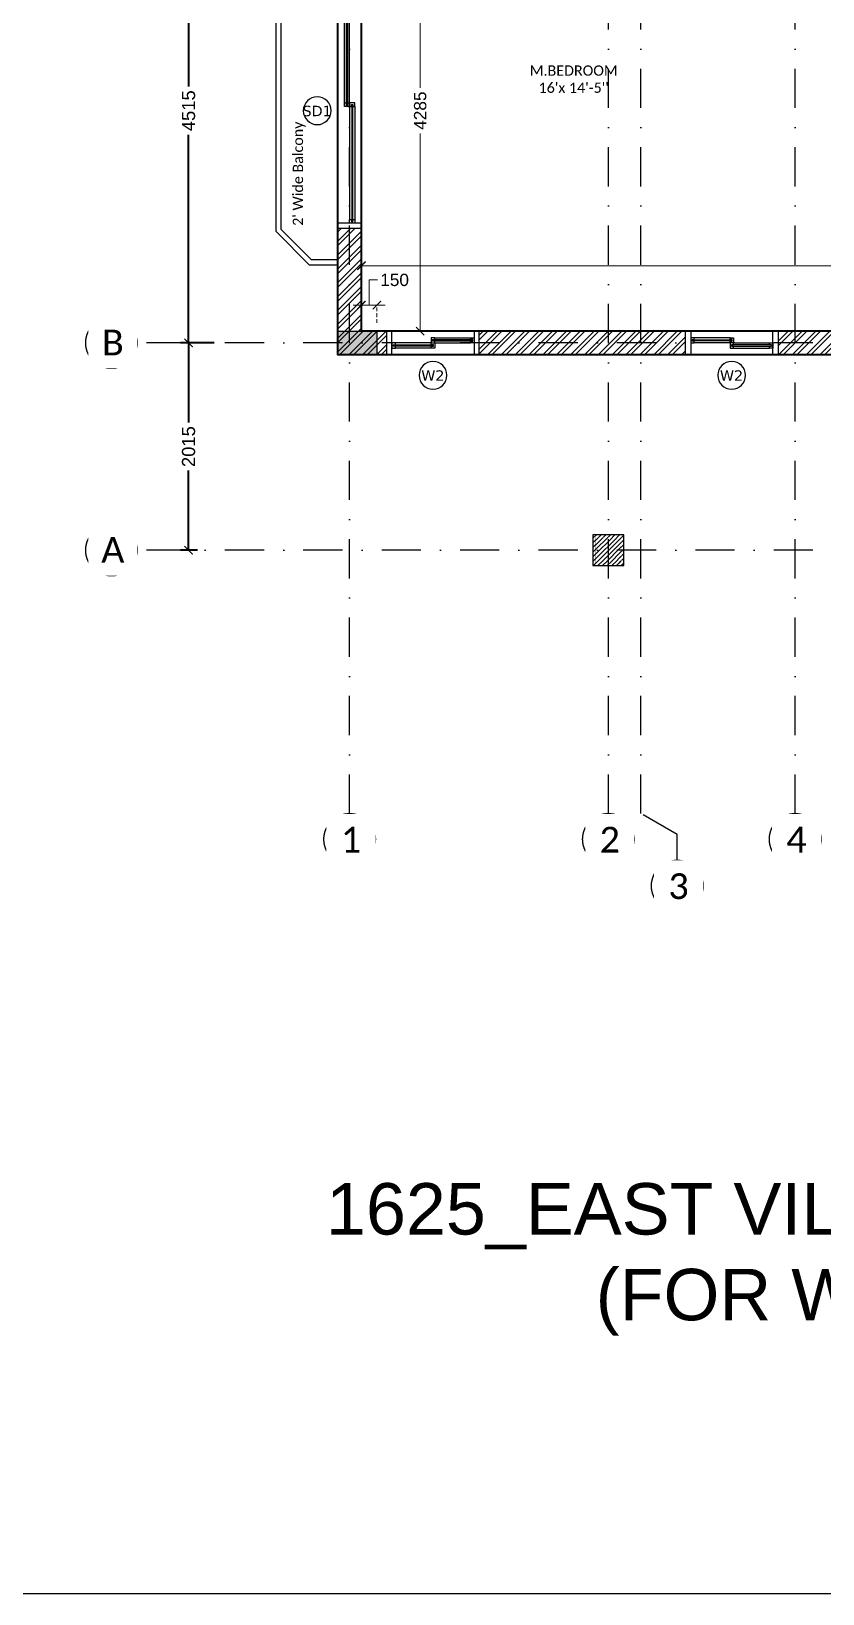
# Model space of a CAD drawing. Header units: millimetres. Extents: x -10000 to 124200, y -12045 to 23620.
# Drawn here: x 97671 to 105364, y -12045 to 3145 of the extents above; entities that cross this region are included whole.
import ezdxf
from ezdxf.enums import TextEntityAlignment as Align

# ---------------------------------------------------------------- set-up
doc = ezdxf.new("R2010")
doc.units = ezdxf.units.MM
doc.header["$LTSCALE"] = 150
doc.set_wipeout_variables(frame=1)
for name, pattern in [('1625E_Grid$0$DASHDOTX2', [50.8, 25.4, -12.7, 0, -12.7]), ('3BHK-W(SB)$0$HIDDEN', [0.375, 0.25, -0.125]), ('HIDDENX2', [19.05, 12.7, -6.35])]:
    doc.linetypes.add(name, pattern=pattern)
for name, color, linetype in [('1625_East Villa$0$ad-Elevation 10', 8, 'Continuous'), ('1625_East Villa$0$ad-Glass Sectionline', 140, 'Continuous'), ('1625_East Villa$0$ad-MS Columns', 1, 'Continuous'), ('1625_East Villa$0$ad-Railing', 6, 'Continuous'), ('1625_East Villa$0$ad-Text main', 7, 'Continuous'), ('1625_East Villa$0$ad-Text Main_Door&window Label', 7, 'Continuous'), ('1625_East Villa$0$ad-Wall', 240, 'Continuous'), ('1625_East Villa$0$ad-Wall hatch', 8, 'Continuous'), ('1625E_Columns$0$ad-Column', 3, 'Continuous'), ('1625E_Columns$0$ad-Column Hatch', 125, 'Continuous'), ('1625E_Columns$0$ad-RCC', 3, 'Continuous'), ('1625E_Columns$0$ad-RCC Hatch', 125, 'Continuous'), ('1625E_Grid$0$ad-Grid', 8, '1625E_Grid$0$DASHDOTX2'), ('1625E_Grid$0$ad-Text main', 7, 'Continuous'), ('ad-Text', 7, 'Continuous')]:
    doc.layers.add(name, color=color, linetype=linetype)
doc.layers.add('1625E_Grid$0$ad-Dimension', color=7, linetype='Continuous', lineweight=0, true_color=0x0000f9)
doc.layers.add('ad-Dimension', color=6, linetype='Continuous', lineweight=0)
doc.layers.add('ad-Framing', color=4, linetype='Continuous', lineweight=35)
doc.styles.add('1625_East Villa$0$6 U T S R N_Typical Floor Plan$0$3BHK-E(NB)$0$grid_text', font='verdana.ttf', dxfattribs={"width": 0.9})
doc.styles.add('1625_East Villa$0$Standard', font='calibril.ttf')
doc.styles.add('1625E_Grid$0$Standard', font='arial.ttf')
doc.styles.add('ROMANS-TITLE', font='arial.ttf', dxfattribs={"width": 0.8})
doc.styles.get("Standard").update_dxf_attribs({"font": 'arial.ttf'})
doc.dimstyles.new('1625E_Grid$0$A-75-DIM-INT (Framing)', dxfattribs={"dimscale": 100, "dimtxt": 1.6, "dimasz": 1, "dimexe": 1, "dimexo": 1, "dimgap": 0.5, "dimtad": 0, "dimdec": 0, "dimdsep": 46, "dimtxsty": '1625E_Grid$0$Standard', "dimblk": '1625E_Grid$0$_ArchTick', "dimcen": 0.025, "dimclrd": 5, "dimclre": 5, "dimclrt": 256, "dimazin": 2, "dimtfac": 1, "dimtdec": 0, "dimtmove": 1, "dimatfit": 0, "dimldrblk": '1625E_Grid$0$_ArchTick', "dimfxl": 1, "dimfxlon": 1, "dimtfill": 1, "dimtolj": 1, "dimtzin": 0, "dimarcsym": 0})
doc.dimstyles.new('A-75-DIM-INT (Framing)', dxfattribs={"dimscale": 100, "dimtxt": 1.5, "dimasz": 1, "dimexe": 0, "dimexo": 0, "dimgap": 0.5, "dimtad": 0, "dimdec": 0, "dimdsep": 46, "dimtxsty": 'ROMANS-TITLE', "dimblk": 'ARCHTICK', "dimcen": 0.025, "dimclrd": 5, "dimclre": 5, "dimclrt": 256, "dimazin": 2, "dimtfac": 1, "dimtdec": 0, "dimtmove": 1, "dimatfit": 0, "dimldrblk": 'ARCHTICK', "dimfxl": 1, "dimtfill": 1, "dimtolj": 1, "dimtzin": 0, "dimarcsym": 0})

# ---------------------------------------------------------------- blocks, each defined once
blk = doc.blocks.new('1625_East Villa$0$6 U T S R N_Typical Floor Plan$0$ad_Window Tag')
blk.add_circle((0, 0), 150)
at = {"style": '1625_East Villa$0$6 U T S R N_Typical Floor Plan$0$3BHK-E(NB)$0$grid_text', "width": 0.9}
blk.add_attdef('D1', text='', height=125, dxfattribs=at).set_placement((0, 0), align=Align.MIDDLE_CENTER)
blk = doc.blocks.new('1625_East Villa$0$zw$3849')
at = {"layer": '1625_East Villa$0$ad-Text Main_Door&window Label'}
ref = blk.add_blockref('1625_East Villa$0$6 U T S R N_Typical Floor Plan$0$ad_Window Tag', (925, -200), dxfattribs=dict(at, xscale=-0.9, yscale=0.9, zscale=0.9))
ref.add_attrib('D1', 'W2', dxfattribs={"height": 101.2, "rotation": 1800, "style": '1625_East Villa$0$6 U T S R N_Typical Floor Plan$0$3BHK-E(NB)$0$grid_text'}).set_placement((924, -202), align=Align.MIDDLE_CENTER)
ref = blk.add_blockref('1625_East Villa$0$6 U T S R N_Typical Floor Plan$0$ad_Window Tag', (3828, -200), dxfattribs=dict(at, xscale=-0.9, yscale=0.9, zscale=0.9))
ref.add_attrib('D1', 'W2', dxfattribs={"height": 101.2, "rotation": 1800, "style": '1625_East Villa$0$6 U T S R N_Typical Floor Plan$0$3BHK-E(NB)$0$grid_text'}).set_placement((3827, -202), align=Align.MIDDLE_CENTER)
at = {"layer": '1625_East Villa$0$ad-Text main', "insert": (-375, 2372), "char_height": 100, "width": 2237.11, "attachment_point": 5, "rotation": 90, "style": '1625_East Villa$0$Standard', "bg_fill": 2}
blk.add_mtext("\\pxqd;2' Wide Balcony", dxfattribs=at)
at = {"layer": '1625_East Villa$0$ad-Text main', "insert": (2293, 2679), "char_height": 100, "width": 1424.19, "attachment_point": 5, "style": '1625_East Villa$0$Standard', "bg_fill": 2}
blk.add_mtext("M.BEDROOM^J16'x 14'-5''", dxfattribs=at)
at = {"layer": '1625_East Villa$0$ad-Text Main_Door&window Label'}
ref = blk.add_blockref('1625_East Villa$0$6 U T S R N_Typical Floor Plan$0$ad_Window Tag', (-200, 2372), dxfattribs=dict(at, xscale=-0.9, yscale=0.9, zscale=0.9))
ref.add_attrib('D1', 'SD1', dxfattribs={"height": 101.2, "rotation": 1800, "style": '1625_East Villa$0$6 U T S R N_Typical Floor Plan$0$3BHK-E(NB)$0$grid_text'}).set_placement((-201, 2370), align=Align.MIDDLE_CENTER)
blk = doc.blocks.new('1625_East Villa$0$$ZCDB_AUDIT_GENERATED_C77D')
blk.add_wipeout([(0, 230), (2400, 230), (2400, 0), (0, 0)]).dxf.layer = '1625_East Villa$0$ad-Elevation 10'
at = {"layer": '1625_East Villa$0$ad-Elevation 10'}
for points in [[(2400, 230), (0, 230)], [(2400, 0), (0, 0)]]:
    blk.add_lwpolyline(points, dxfattribs=at)
for points in [[(50, 0), (50, 230), (0, 230), (0, 0)], [(1217.5, 133), (1217.5, 115), (1182.5, 115), (1182.5, 165), (1217.5, 165), (1217.5, 147), (1195.5, 147), (1195.5, 133)], [(2315, 133), (2315, 115), (2350, 115), (2350, 165), (2315, 165), (2315, 147), (2337, 147), (2337, 133)], [(2350, 0), (2400, 0), (2400, 230), (2350, 230)], [(85, 83), (85, 65), (50, 65), (50, 115), (85, 115), (85, 97), (63, 97), (63, 83)], [(1182.5, 83), (1182.5, 65), (1217.5, 65), (1217.5, 115), (1182.5, 115), (1182.5, 97), (1204.5, 97), (1204.5, 83)]]:
    blk.add_lwpolyline(points, close=True, dxfattribs=at)
at = {"layer": '1625_East Villa$0$ad-Glass Sectionline'}
for points in [[(1217.5, 165), (2315, 165)], [(1182.5, 115), (85, 115)], [(1182.5, 65), (85, 65)], [(1217.5, 115), (2315, 115)]]:
    blk.add_lwpolyline(points, dxfattribs=at)
for points in [[(1200, 95), (65, 95), (65, 85), (1200, 85)], [(1200, 145), (2335, 145), (2335, 135), (1200, 135)]]:
    blk.add_lwpolyline(points, close=True, dxfattribs=at)
blk = doc.blocks.new('*U131')
blk.add_blockref('1625_East Villa$0$$ZCDB_AUDIT_GENERATED_C77D', (0, 0))
blk = doc.blocks.new('1625_East Villa$0$$ZCDB_AUDIT_GENERATED_C7DC')
blk.add_wipeout([(0, 230), (900, 230), (900, 0), (0, 0)]).dxf.layer = '1625_East Villa$0$ad-Elevation 10'
at = {"layer": '1625_East Villa$0$ad-Elevation 10'}
for points in [[(900, 230), (0, 230)], [(900, 0), (0, 0)]]:
    blk.add_lwpolyline(points, dxfattribs=at)
for points in [[(50, 0), (50, 230), (0, 230), (0, 0)], [(467.5, 133), (467.5, 115), (432.5, 115), (432.5, 165), (467.5, 165), (467.5, 147), (445.5, 147), (445.5, 133)], [(815, 133), (815, 115), (850, 115), (850, 165), (815, 165), (815, 147), (837, 147), (837, 133)], [(850, 0), (900, 0), (900, 230), (850, 230)], [(85, 83), (85, 65), (50, 65), (50, 115), (85, 115), (85, 97), (63, 97), (63, 83)], [(432.5, 83), (432.5, 65), (467.5, 65), (467.5, 115), (432.5, 115), (432.5, 97), (454.5, 97), (454.5, 83)]]:
    blk.add_lwpolyline(points, close=True, dxfattribs=at)
at = {"layer": '1625_East Villa$0$ad-Glass Sectionline'}
for points in [[(467.5, 165), (815, 165)], [(432.5, 115), (85, 115)], [(432.5, 65), (85, 65)], [(467.5, 115), (815, 115)]]:
    blk.add_lwpolyline(points, dxfattribs=at)
for points in [[(450, 95), (65, 95), (65, 85), (450, 85)], [(450, 145), (835, 145), (835, 135), (450, 135)]]:
    blk.add_lwpolyline(points, close=True, dxfattribs=at)
blk = doc.blocks.new('*U130')
blk.add_blockref('1625_East Villa$0$$ZCDB_AUDIT_GENERATED_C7DC', (0, 0))
blk = doc.blocks.new('1625_East Villa$0$zw$42B5')
at = {"layer": '1625_East Villa$0$ad-Wall hatch', "transparency": 33554610}
h = blk.add_hatch(dxfattribs=at)
h.set_pattern_fill('ANSI32', color=256, scale=10)
h.set_pattern_definition([(45, (-1040635.14, 674820.02), (-67.351921, 67.351921), []), (45, (-1040590.24, 674820.02), (-67.351921, 67.351921), [])])
h.paths.add_polyline_path([(12120, 13620), (12120, 10220), (11890, 10220), (11890, 13390), (7240, 13390), (7240, 8645), (4245, 8645), (4245, 8875), (4445, 8875), (4445, 9370), (4560, 9370), (4560, 8760), (7010, 8760), (7010, 10500), (6360, 10500), (6360, 10615), (7010, 10615), (7010, 13390), (4560, 13390), (4560, 10615), (5560, 10615), (5560, 10500), (4445, 10500), (4445, 13390), (230, 13390), (230, 8875), (3345, 8875), (3345, 8645), (3060, 8645), (3060, 4745), (3345, 4745), (3345, 4515), (230, 4515), (230, 230), (4995, 230), (4995, 3130), (6060, 3130), (6060, 3015), (5110, 3015), (5110, 230), (8310, 230), (8310, 3015), (6860, 3015), (6860, 3130), (8310, 3130), (8310, 4630), (5110, 4630), (5110, 3930), (4995, 3930), (4995, 4515), (4245, 4515), (4245, 4745), (8540, 4745), (8540, 230), (9240, 230), (9240, 0), (0, 0), (0, 4745), (2830, 4745), (2830, 8645), (0, 8645), (0, 13620)])
at = {"layer": '1625_East Villa$0$ad-Railing'}
for points in [[(0, 872), (-275, 872), (-600, 1198), (-600, 3547), (-275, 3872), (0, 3872)], [(0, 922), (-254, 922), (-550, 1218), (-550, 3527), (-254, 3822), (0, 3822)]]:
    blk.add_lwpolyline(points, dxfattribs=at)
for name, p, rotation in [('*U131', (230, 1230), 90), ('*U130', (1375, 230), 180)]:
    blk.add_blockref(name, p, dxfattribs=dict(rotation=rotation))
at = {"xscale": -1, "rotation": 179.9999999999999}
blk.add_blockref('*U130', (3380, 230), dxfattribs=at)
at = {"layer": '1625_East Villa$0$ad-Wall'}
for points in [[(230, 4515), (230, 230), (4995, 230)], [(9240, 0), (0, 0), (0, 4745)]]:
    blk.add_lwpolyline(points, dxfattribs=at)
blk = doc.blocks.new('1625E_Columns$0$A$C42b14ea2')
at = {"layer": '1625E_Columns$0$ad-RCC Hatch', "transparency": 33554687}
h = blk.add_hatch(dxfattribs=at)
h.set_pattern_fill('ANSI31', color=256, scale=10)
h.set_pattern_definition([(45, (13250, 8645), (-22.45064, 22.45064), [])])
h.paths.add_polyline_path([(0, 0), (300, 0), (300, 300), (0, 300)])
at = {"layer": '1625E_Columns$0$ad-RCC'}
blk.add_lwpolyline([(0, 0), (300, 0), (300, 300), (0, 300)], close=True, dxfattribs=at)
blk = doc.blocks.new('1625E_Columns$0$zw$6AA0')
at = {"layer": '1625E_Columns$0$ad-Column Hatch', "transparency": 33554687}
h = blk.add_hatch(color=256, dxfattribs=at)
h.dxf.hatch_style = 1
h.paths.add_polyline_path([(0, -230), (380, -230), (380, 0), (0, 0)])
at = {"layer": '1625E_Columns$0$ad-Column'}
blk.add_lwpolyline([(0, -230), (380, -230), (380, 0), (0, 0)], close=True, dxfattribs=at)
blk = doc.blocks.new('1625E_Columns')
at = {"layer": '1625E_Columns$0$ad-Column', "xscale": -1, "rotation": 179.9999999999998}
blk.add_blockref('1625E_Columns$0$zw$6AA0', (0, 0), dxfattribs=at)
at = {"layer": '1625E_Columns$0$ad-RCC'}
blk.add_blockref('1625E_Columns$0$A$C42b14ea2', (2480, -2050), dxfattribs=at)
blk = doc.blocks.new('1625_East Villa$0$zw$B0BD')
blk.add_wipeout([(0, 0), (250, 0), (250, -250), (0, -250)])
at = {"layer": '1625_East Villa$0$ad-MS Columns'}
h = blk.add_hatch(dxfattribs=at)
h.set_pattern_fill('ANSI31', color=256, scale=10)
h.set_pattern_definition([(45, (4e-12, -250), (-22.4506, 22.4506), [])])
h.paths.add_polyline_path([(0, 0), (250, 0), (250, -250), (0, -250)])
at = {"layer": '1625_East Villa$0$ad-MS Columns', "const_width": 1}
blk.add_lwpolyline([(0, 0), (250, 0), (250, -250), (0, -250)], close=True, dxfattribs=at)
blk = doc.blocks.new('1625_East Villa$0$zw$BD87')
at = {"layer": '1625_East Villa$0$ad-MS Columns'}
blk.add_blockref('1625_East Villa$0$zw$B0BD', (-9615, -1775), dxfattribs=at)
blk = doc.blocks.new('1625_East Villa')
at = {"layer": '1625_East Villa$0$ad-Text main'}
blk.add_blockref('1625_East Villa$0$zw$3849', (0, 0), dxfattribs=at)
at = {"layer": '1625_East Villa$0$ad-Wall'}
blk.add_blockref('1625_East Villa$0$zw$42B5', (0, 0), dxfattribs=at)
blk.add_blockref('1625E_Columns', (0, 0))
at = {"layer": '1625_East Villa$0$ad-MS Columns'}
blk.add_blockref('1625_East Villa$0$zw$BD87', (12120, 0), dxfattribs=at)
blk = doc.blocks.new('1625E_Grid$0$_ArchTick')
at = {"color": 0, "linetype": 'ByBlock', "const_width": 0.15}
blk.add_lwpolyline([(-0.5, -0.5), (0.5, 0.5)], dxfattribs=at)
blk = doc.blocks.new('*D192')
at = {"layer": '1625E_Grid$0$ad-Dimension', "lineweight": -2, "transparency": 16777216}
for p, q in [((-1202, 4630), (-1530, 4630)), ((-1450, 4630), (-1450, 2607)), ((-1450, 115), (-1450, 2138)), ((-1202, 115), (-1530, 115))]:
    blk.add_line(p, q, dxfattribs=at)
at = {"layer": 'Defpoints', "color": 0, "transparency": 16777216}
for p in [(-1122, 4630), (-1450, 115), (-1122, 115)]:
    blk.add_point(p, dxfattribs=at)
at = {"layer": '1625E_Grid$0$ad-Dimension', "lineweight": -2, "transparency": 16777216, "xscale": 80, "yscale": 80, "zscale": 80}
for p, rotation in [((-1450, 4630), 90), ((-1450, 115), 270)]:
    blk.add_blockref('1625E_Grid$0$_ArchTick', p, dxfattribs=dict(at, rotation=rotation))
at = {"layer": '1625E_Grid$0$ad-Dimension', "transparency": 16777216, "insert": (-1450, 2372), "char_height": 128, "attachment_point": 5, "rotation": 90, "style": '1625E_Grid$0$Standard', "bg_fill": 3, "box_fill_scale": 1.1, "bg_fill_color": 257, "bg_fill_transparency": 0}
blk.add_mtext('\\A1;4515', dxfattribs=at)
blk = doc.blocks.new('*D193')
at = {"layer": '1625E_Grid$0$ad-Dimension', "lineweight": -2, "transparency": 16777216}
for p, q in [((-1202, 115), (-1530, 115)), ((-1450, 115), (-1450, -660)), ((-1450, -1900), (-1450, -1125)), ((-1364, -1900), (-1530, -1900))]:
    blk.add_line(p, q, dxfattribs=at)
at = {"layer": 'Defpoints', "color": 0, "transparency": 16777216}
for p in [(-1122, 115), (-1450, -1900), (-1284, -1900)]:
    blk.add_point(p, dxfattribs=at)
at = {"layer": '1625E_Grid$0$ad-Dimension', "lineweight": -2, "transparency": 16777216, "xscale": 80, "yscale": 80, "zscale": 80}
for p, rotation in [((-1450, 115), 90), ((-1450, -1900), 270)]:
    blk.add_blockref('1625E_Grid$0$_ArchTick', p, dxfattribs=dict(at, rotation=rotation))
at = {"layer": '1625E_Grid$0$ad-Dimension', "transparency": 16777216, "insert": (-1450, -893), "char_height": 128, "attachment_point": 5, "rotation": 90, "style": '1625E_Grid$0$Standard', "bg_fill": 3, "box_fill_scale": 1.1, "bg_fill_color": 256, "bg_fill_true_color": 13158600, "bg_fill_transparency": 0}
blk.add_mtext('\\A1;2015', dxfattribs=at)
blk = doc.blocks.new('zw$B3AB')
at = {"layer": 'ad-Framing'}
for points in [[(0, 0), (12120, 0), (12120, -13620), (0, -13620), (0, -8875), (2830, -8875), (2830, -4975), (0, -4975)], [(230, -230), (11890, -230), (11890, -13390), (230, -13390), (230, -9105), (4730, -9105), (4730, -8875), (3060, -8875), (3060, -4745), (230, -4745)]]:
    blk.add_lwpolyline(points, close=True, dxfattribs=at)
blk = doc.blocks.new('_ArchTick')
at = {"color": 0, "linetype": 'ByBlock', "const_width": 0.15}
blk.add_lwpolyline([(-0.5, -0.5), (0.5, 0.5)], dxfattribs=at)
blk = doc.blocks.new('*D10')
at = {"layer": 'ad-Dimension', "lineweight": -2, "transparency": 16777216}
for p, q in [((155, -12663), (75, -12663)), ((75, -12663), (75, -12907)), ((0, -12907), (-80, -12907)), ((150, -12907), (0, -12907)), ((150, -12907), (230, -12907))]:
    blk.add_line(p, q, dxfattribs=at)
at = {"layer": 'ad-Dimension', "linetype": '3BHK-W(SB)$0$HIDDEN', "lineweight": -2, "transparency": 16777216}
for p, q in [((0, -13080), (0, -12907)), ((150, -13080), (150, -12907))]:
    blk.add_line(p, q, dxfattribs=at)
at = {"layer": 'Defpoints', "color": 0, "transparency": 16777216}
for p in [(0, -12907), (0, -13160), (150, -13160)]:
    blk.add_point(p, dxfattribs=at)
at = {"layer": 'ad-Dimension', "lineweight": -2, "transparency": 16777216, "xscale": 80, "yscale": 80, "zscale": 80}
blk.add_blockref('_ArchTick', (0, -12907), dxfattribs=at)
at = {"layer": 'ad-Dimension', "lineweight": -2, "transparency": 16777216, "xscale": 80, "yscale": 80, "zscale": 80, "rotation": 180}
blk.add_blockref('_ArchTick', (150, -12907), dxfattribs=at)
at = {"layer": 'ad-Dimension', "transparency": 16777216, "insert": (322, -12663), "char_height": 120, "attachment_point": 5, "bg_fill": 3, "box_fill_scale": 1.1, "bg_fill_color": 257, "bg_fill_transparency": 0}
blk.add_mtext('\\A1;150', dxfattribs=at)
blk = doc.blocks.new('*D13')
at = {"layer": 'ad-Dimension', "linetype": '3BHK-W(SB)$0$HIDDEN', "lineweight": -2, "transparency": 16777216}
for p, q in [((0, -13080), (0, -12524)), ((11660, -13080), (11660, -12524))]:
    blk.add_line(p, q, dxfattribs=at)
at = {"layer": 'ad-Dimension', "lineweight": -2, "transparency": 16777216}
for p, q in [((0, -12524), (5570, -12524)), ((11660, -12524), (6090, -12524))]:
    blk.add_line(p, q, dxfattribs=at)
at = {"layer": 'Defpoints', "color": 0, "transparency": 16777216}
for p in [(11660, -12524), (0, -13160), (11660, -13160)]:
    blk.add_point(p, dxfattribs=at)
at = {"layer": 'ad-Dimension', "lineweight": -2, "transparency": 16777216, "xscale": 80, "yscale": 80, "zscale": 80, "rotation": 180}
blk.add_blockref('_ArchTick', (0, -12524), dxfattribs=at)
at = {"layer": 'ad-Dimension', "lineweight": -2, "transparency": 16777216, "xscale": 80, "yscale": 80, "zscale": 80}
blk.add_blockref('_ArchTick', (11660, -12524), dxfattribs=at)
at = {"layer": 'ad-Dimension', "transparency": 16777216, "insert": (5830, -12524), "char_height": 120, "attachment_point": 5, "bg_fill": 3, "box_fill_scale": 1.1, "bg_fill_color": 257, "bg_fill_transparency": 0}
blk.add_mtext('\\A1;11660', dxfattribs=at)
blk = doc.blocks.new('*D14')
at = {"layer": 'ad-Dimension', "linetype": '3BHK-W(SB)$0$HIDDEN', "lineweight": -2, "transparency": 16777216}
for p, q in [((80, -8875), (571, -8875)), ((80, -13160), (571, -13160))]:
    blk.add_line(p, q, dxfattribs=at)
at = {"layer": 'ad-Dimension', "lineweight": -2, "transparency": 16777216}
for p, q in [((571, -8875), (571, -10795)), ((571, -13160), (571, -11240))]:
    blk.add_line(p, q, dxfattribs=at)
at = {"layer": 'Defpoints', "color": 0, "transparency": 16777216}
for p in [(0, -8875), (0, -13160), (571, -13160)]:
    blk.add_point(p, dxfattribs=at)
at = {"layer": 'ad-Dimension', "lineweight": -2, "transparency": 16777216, "xscale": 80, "yscale": 80, "zscale": 80}
for p, rotation in [((571, -8875), 90), ((571, -13160), 270)]:
    blk.add_blockref('_ArchTick', p, dxfattribs=dict(at, rotation=rotation))
at = {"layer": 'ad-Dimension', "transparency": 16777216, "insert": (571, -11017), "char_height": 120, "attachment_point": 5, "rotation": 90, "bg_fill": 3, "box_fill_scale": 1.1, "bg_fill_color": 257, "bg_fill_transparency": 0}
blk.add_mtext('\\A1;4285', dxfattribs=at)
blk = doc.blocks.new('1625E_Grid')
at = {"layer": '1625E_Grid$0$ad-Grid', "ltscale": 0.1}
for points in [[(3298.6, -4913.6), (3298.6, -4663.6), (2945, -4460), (2945, 16170), (3298.6, 16373.6), (3298.6, 16623.6)], [(115, -4460), (115, 16170)], [(2630, -4460), (2630, 16170)], [(4445, -4460), (4445, 16170)]]:
    blk.add_lwpolyline(points, dxfattribs=at)
at = {"layer": '1625E_Grid$0$ad-Grid', "color": 7, "linetype": 'ByBlock'}
for centre in [(-2200, 115), (-2200, -1900), (115, -4710), (2630, -4710), (4445, -4710), (3298.6, -5163.6)]:
    blk.add_circle(centre, 250, dxfattribs=at)
at = {"layer": '1625E_Grid$0$ad-Text main', "char_height": 250, "width": 227.385, "attachment_point": 5, "style": '1625E_Grid$0$Standard', "bg_fill": 2}
for s, insert in [('{\\fCalibri|b0|i0|c0|p34;B}', (-2186.5, 119)), ('{\\fCalibri|b0|i0|c0|p34;A}', (-2186.5, -1896)), ('{\\fCalibri|b0|i0|c0|p34;1}', (128.5, -4714)), ('{\\fCalibri|b0|i0|c0|p34;2}', (2643.5, -4714)), ('{\\fCalibri|b0|i0|c0|p34;4}', (4458.5, -4714)), ('{\\fCalibri|b0|i0|c0|p34;3}', (3312, -5167.6))]:
    blk.add_mtext(s, dxfattribs=dict(at, insert=insert))
at = {"layer": '1625E_Grid$0$ad-Grid', "ltscale": 0.1}
for points in [[(16050, 115), (-1950, 115)], [(16050, -1900), (-1950, -1900)]]:
    blk.add_lwpolyline(points, dxfattribs=at)
at = {"layer": '1625E_Grid$0$ad-Dimension'}
dim = blk.add_linear_dim(base=(-1450, 115), p1=(-1122, 4630), p2=(-1122, 115), angle=90, dimstyle='1625E_Grid$0$A-75-DIM-INT (Framing)', override={"dimscale": 80, "dimblk": '1625E_Grid$0$_ArchTick', "dimclrd": 256, "dimclre": 256, "dimfxl": 10, "dimtfill": 1, "dimtfillclr": 0}, dxfattribs=at)
dim.commit()
dim.dimension.update_dxf_attribs({"geometry": '*D192', "text_midpoint": (-1450, 2372.5)})
dim = blk.add_linear_dim(base=(-1450, -1900), p1=(-1122, 115), p2=(-1284.2, -1900), angle=90, dimstyle='1625E_Grid$0$A-75-DIM-INT (Framing)', override={"dimscale": 80, "dimblk": '1625E_Grid$0$_ArchTick', "dimclrd": 256, "dimclre": 256, "dimfxl": 10, "dimtfill": 1, "dimtfillclr": 0}, dxfattribs=at)
dim.commit()
dim.dimension.update_dxf_attribs({"geometry": '*D193', "text_midpoint": (-1450, -892.5)})
blk = doc.blocks.new('zw$2F65')
at = {"layer": 'ad-Dimension'}
dim = blk.add_linear_dim(base=(0, -12907.2), p1=(150, -13160), p2=(0, -13160), angle=180, dimstyle='A-75-DIM-INT (Framing)', override={"dimscale": 80, "dimexo": 1, "dimtxsty": 'Standard', "dimblk": 'ArchTick', "dimclrd": 256, "dimclre": 256, "dimfxl": 10, "dimtfill": 1, "dimtfillclr": 0}, dxfattribs=at)
dim.commit()
dim.dimension.update_dxf_attribs({"geometry": '*D10', "text_midpoint": (195, -12663.4), "dimtype": 128})
dim = blk.add_linear_dim(base=(11660, -12523.7), p1=(0, -13160), p2=(11660, -13160), dimstyle='A-75-DIM-INT (Framing)', override={"dimscale": 80, "dimexo": 1, "dimtxsty": 'Standard', "dimblk": 'ArchTick', "dimclrd": 256, "dimclre": 256, "dimfxl": 10, "dimtfill": 1, "dimtfillclr": 0}, dxfattribs=at)
dim.commit()
dim.dimension.update_dxf_attribs({"geometry": '*D13', "text_midpoint": (5830, -12523.7)})
dim = blk.add_linear_dim(base=(571.1, -13160), p1=(0, -8875), p2=(0, -13160), angle=90, dimstyle='A-75-DIM-INT (Framing)', override={"dimscale": 80, "dimexo": 1, "dimtxsty": 'Standard', "dimblk": 'ArchTick', "dimclrd": 256, "dimclre": 256, "dimfxl": 10, "dimtfill": 1, "dimtfillclr": 0}, dxfattribs=at)
dim.commit()
dim.dimension.update_dxf_attribs({"geometry": '*D14', "text_midpoint": (571.1, -11017.5)})

msp = doc.modelspace()

# ---------------------------------------------------------------- block references
at = {"linetype": 'HIDDENX2', "ltscale": 0.09}
msp.add_blockref('1625_East Villa', (100650, 0), dxfattribs=at)

# ---------------------------------------------------------------- texts
at = {"layer": 'ad-Text', "insert": (107425, -8795), "char_height": 500, "width": 13929.34, "attachment_point": 5}
msp.add_mtext('\\pxt25;1625_EAST VILLA GROUND FLOOR PLAN\\P(FOR WALL REFERENCE)', dxfattribs=at)

# ---------------------------------------------------------------- next in the draw order: block references
at = {"layer": 'ad-Framing', "linetype": 'HIDDENX2', "ltscale": 0.09}
msp.add_blockref('1625E_Grid', (100650, 0), dxfattribs=at)

# ---------------------------------------------------------------- next in the draw order: block references
at = {"layer": 'ad-Framing'}
msp.add_blockref('zw$B3AB', (100650, 13620), dxfattribs=at)

# ---------------------------------------------------------------- next in the draw order: block references
at = {"layer": 'ad-Dimension'}
msp.add_blockref('zw$2F65', (100880, 13390), dxfattribs=at)

# ---------------------------------------------------------------- next in the draw order: linework, layer by layer
msp.add_lwpolyline([(90650, 23620), (124200, 23620), (124200, -12045), (90650, -12045)], close=True)

doc.saveas('drawing.dxf')
